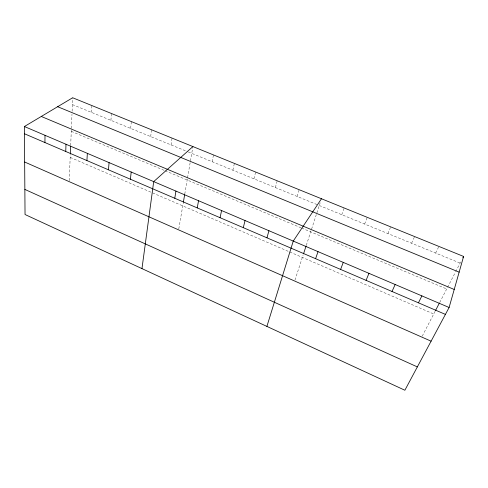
<?xml version="1.0" encoding="UTF-8"?>
<svg xmlns="http://www.w3.org/2000/svg" width="488" height="488" viewBox="0 0 488 488"><rect width="100%" height="100%" fill="white"/><g stroke="black" fill="none" stroke-linecap="round" stroke-linejoin="round"><path stroke-width="0.37" stroke-dasharray="2.44 1.83" d="M69.217 180.645L70.309 154.428M70.681 145.485L71.98 114.241M72.102 111.27L72.663 97.759M91.5 112.399L91.915 105.573M110.916 120.335L111.477 113.509M130.638 128.399L131.345 121.579M150.682 136.591L151.536 129.771M171.044 144.918L172.05 138.104M178.797 228.903L183.25 202.929M184.769 194.053L187.429 178.523M187.557 177.778L192.791 147.248M212.152 161.717L213.476 154.916M232.892 170.196L234.38 163.401M253.961 178.809L255.62 172.026M275.378 187.563L277.214 180.792M297.149 196.463L299.162 189.698M294.972 280.094L303.054 255.285M306.293 245.348L320.159 202.807M341.777 214.708L344.168 207.967M364.652 224.059L367.244 217.337M387.917 233.569L390.717 226.865M411.585 243.244L414.593 236.558M435.656 253.083L438.883 246.416M422.218 336.159L435.125 311.295M439.694 302.499L455.328 272.383M455.67 271.718L461.184 261.098M72.383 104.584L187.599 151.683M188.289 151.969L317.895 204.942M319.28 205.509L460.154 263.093M71.266 131.333L164.377 170.428M165.06 170.715L301.023 227.804M301.712 228.091L446.715 288.975M70.18 157.404L433.722 313.998"/><path stroke-width="0.73" d="M44.92 142.545L45.024 135.31M65.74 151.475L66.002 144.253M70.339 153.683L70.644 146.229M86.919 160.564L87.352 153.348M108.47 169.812L109.074 162.602M130.406 179.224L131.187 172.026M141.971 268.613L153.696 181.615L192.906 146.571M174.777 198.262L175.93 191.089M183.372 202.191L184.641 194.797M197.219 207.894L198.561 200.733M220.051 217.691L221.601 210.548M243.299 227.664L245.049 220.539M266.966 237.821L268.931 230.714M449.106 307.489L463.6 256.45L72.663 97.759L24.4 126.526L25.04 214.519L404.875 390.241L449.106 307.489L24.4 126.526M266.899 326.411L293.251 241.078L321.476 198.756M303.518 253.87L306.061 246.056M315.608 258.689L318.024 251.631M340.606 269.419L343.259 262.385M366.067 280.344L368.971 273.341M392.016 291.476L395.17 284.504M418.46 302.828L421.882 295.887M435.479 310.618L439.34 303.176M462.911 257.78L463.6 256.45M57.663 106.701L459.141 272.151M41.279 116.461L454.224 289.463M24.455 133.761L445.416 314.394M24.656 162.01L431.099 341.179M24.857 189.423L417.344 366.909"/></g></svg>
